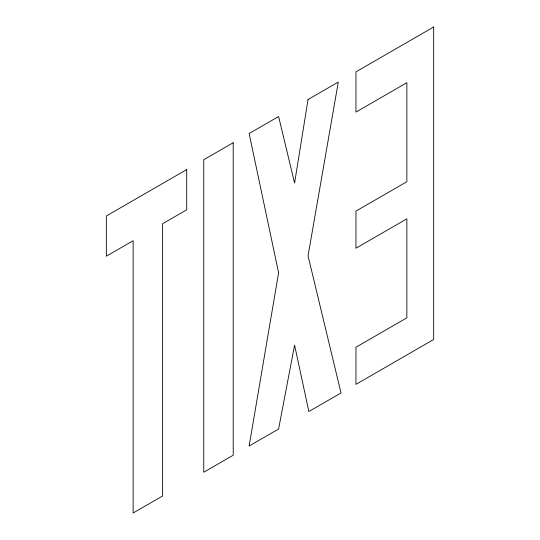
<?xml version="1.0" encoding="UTF-8"?>
<svg xmlns="http://www.w3.org/2000/svg" width="540" height="540" viewBox="0 0 540 540"><rect width="100%" height="100%" fill="white"/><g stroke="black" fill="none" stroke-linecap="round" stroke-linejoin="round"><path stroke-width="0.81" d="M308.043 99.529L294.577 183.067L278.606 116.519L249.129 133.535L278.606 272.801L249.129 446.026L278.606 429.01L294.577 345.114L308.867 411.541L341.024 392.978L308.043 255.812L338.303 82.053L308.043 99.529M186.725 169.567L106.34 215.98L106.34 256.196L133.137 240.732L133.137 513L162.608 495.983L162.608 223.715L186.725 209.79L186.725 169.567M233.219 142.722L203.749 159.739L203.749 472.23L233.219 455.213L233.219 142.722M433.661 27L355.955 71.861L355.955 112.084L406.863 82.694L406.863 181.697L355.955 211.093L355.955 248.218L406.863 218.828L406.863 317.837L355.955 347.227L355.955 384.352L433.661 339.491L433.661 27"/></g></svg>
